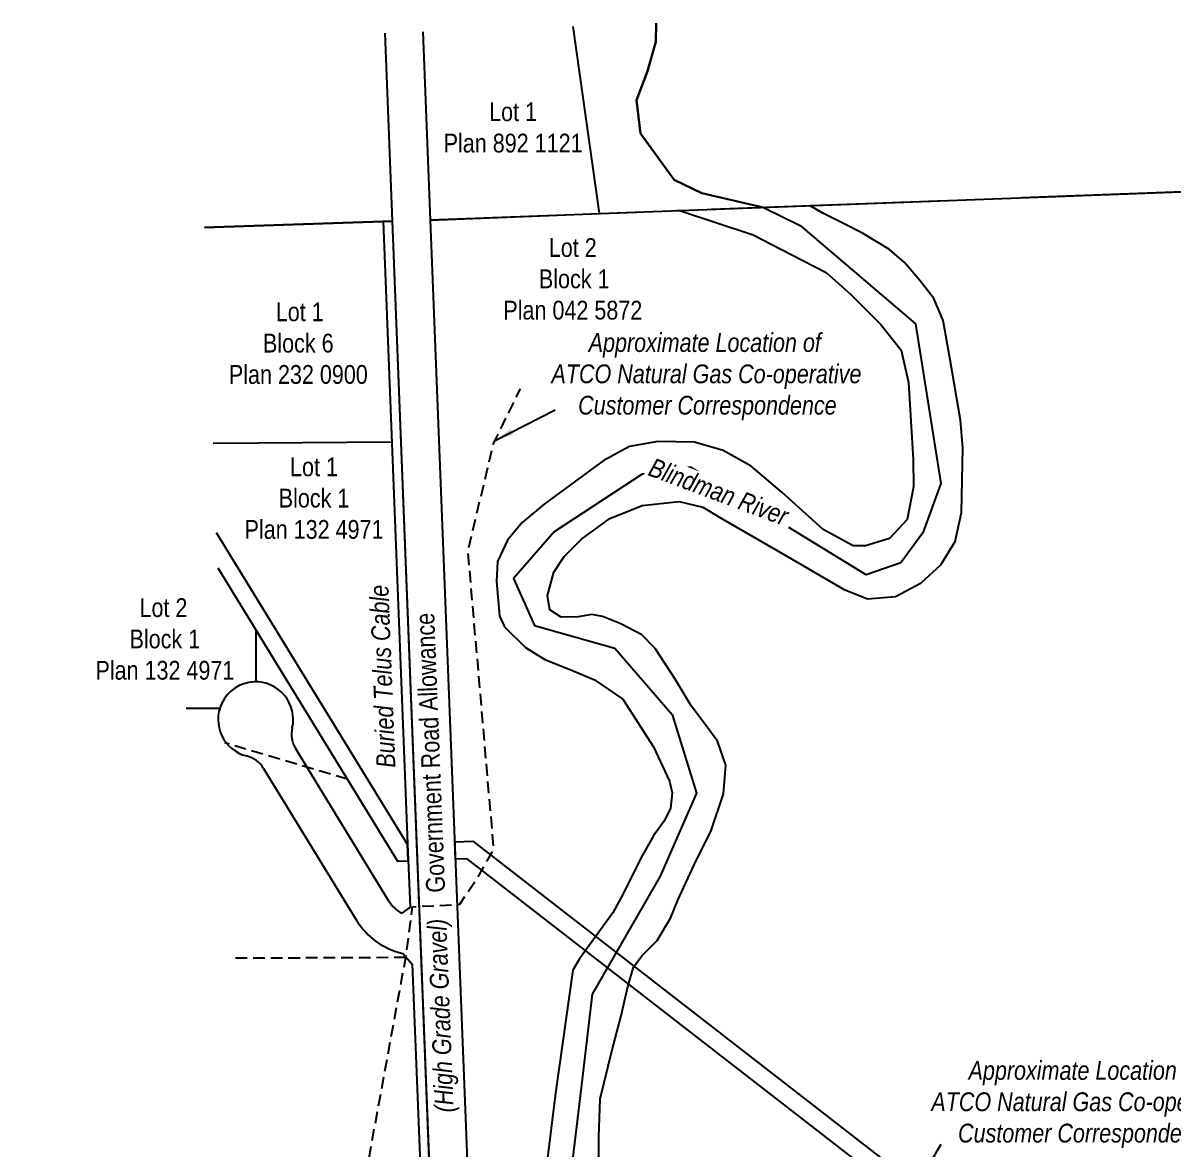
# Model space of a CAD drawing. Extents: x 665644 to 688844, y 5825051 to 5844826.
# Drawn here: x 686023 to 686636, y 5842557 to 5843157 of the extents above; entities that cross this region are included whole.
import ezdxf
from ezdxf.enums import TextEntityAlignment as Align

# ---------------------------------------------------------------- set-up
doc = ezdxf.new("R2010")
doc.units = 0
doc.header["$LTSCALE"] = 5
doc.linetypes.add('foc-QUARTERLINE', pattern=[33, 25, -3, 2, -3])
doc.linetypes.add('UG_PIPE', pattern=[1.875, 1.25, -0.625])
for name, color, linetype in [('AS-PIPE-UG', 44, 'UG_PIPE'), ('AS-PIPE-UG-T', 44, 'Continuous'), ('AS-TELEPHONE', 224, 'foc-TEL'), ('F-RW', 190, 'Continuous'), ('L-ROAD-T', 7, 'Continuous'), ('L-SEC', 7, 'Continuous'), ('L-SECQ', 8, 'foc-QUARTERLINE'), ('L-TITLEDB', 4, 'Continuous'), ('L-TITLEDB-T', 4, 'Continuous'), ('T-WATER', 160, 'Continuous'), ('T-WATER-T', 170, 'Continuous')]:
    doc.layers.add(name, color=color, linetype=linetype)
doc.layers.add('T-TEXT', color=48, linetype='Continuous', lineweight=18)
doc.styles.add('175L', font='ARIALN.TTF', dxfattribs={"height": 20})
doc.styles.add('80CG', font='ARIALN.TTF', dxfattribs={"height": 10})
doc.styles.add('80L', font='ARIALN.TTF', dxfattribs={"height": 10})
doc.styles.add('80LS', font='ARIALNI.TTF', dxfattribs={"height": 10})
doc.styles.add('foc-LtypeFont', font='ARIALN.TTF', dxfattribs={"height": 7.35})
doc.linetypes.add('foc-TEL', pattern='A,2,-1,["T",foc-LtypeFont,S=0.2,R=0,X=-0.425,Y=-0.75],-1.24,8', length=12.24)
doc.linetypes.add('foc-TEL-NOLINE', pattern='A,0,-2,["T",foc-LtypeFont,S=0.2,R=0,X=-0.425,Y=-0.75],-10.24', length=12.24)
doc.linetypes.add('foc-TOPO-flowdirection-NOLINE', pattern='A,0,[">",foc-LtypeFont,S=0.3,R=0,X=0,Y=-0.945],-20,[">",foc-LtypeFont,S=0.3,R=0,X=0,Y=-0.945],0', length=20)
doc.dimstyles.new('Compass 5 000', dxfattribs={"dimscale": 5, "dimtxt": 9, "dimasz": 2, "dimexe": 0.2, "dimexo": 0.0625, "dimgap": 0.5, "dimtad": 0, "dimtih": 1, "dimtoh": 1, "dimzin": 0, "dimdsep": 46, "dimtxsty": '80CG', "dimcen": 0.1, "dimse1": 1, "dimse2": 1, "dimclrd": 256, "dimclrt": 256, "dimaunit": 1, "dimadec": 4, "dimazin": 0, "dimtfac": 0.06, "dimtofl": 0, "dimtmove": 0, "dimatfit": 1, "dimfxl": 0.2, "dimtolj": 1, "dimtzin": 0, "dimlwd": -1, "dimarcsym": 0})

msp = doc.modelspace()

# ---------------------------------------------------------------- linework, layer by layer
at = {"layer": 'AS-PIPE-UG', "flags": 128}
for points in [[(686303.872, 5842129.398), (686305.876, 5842211.993), (686247.634, 5842163.341), (686231.987, 5842142.056), (686218.078, 5842149.007), (686203.735, 5842153.785), (686193.738, 5842168.12), (686192.217, 5842181.586), (686153.085, 5842249.913), (686147.173, 5842288.146), (686171.009, 5842338.939), (686193.623, 5842478.602), (686226.892, 5842659.715), (686230.522, 5842686.703), (686255.616, 5842688.096), (686265.375, 5842702.726), (686273.74, 5842717.356), (686259.99, 5842876.309), (686273.591, 5842933.123), (686287.89, 5842962.401)], [(686195.813, 5842754.64), (686130.598, 5842774.002)], [(686226.892, 5842659.715), (686135.099, 5842659.35)]]:
    msp.add_lwpolyline(points, dxfattribs=at)
at = {"layer": 'AS-TELEPHONE', "flags": 128}
msp.add_lwpolyline([(686023.274, 5842198.425), (686149.87, 5842241.358), (686138.457, 5842296.729), (686209.734, 5842402.11), (686241.669, 5842495.585), (686219.781, 5843051.506), (686215.948, 5843151.655)], dxfattribs=at)
at = {"layer": 'F-RW', "flags": 128}
msp.add_lwpolyline([(686126.943, 5842867.118), (686222.565, 5842710.95), (686228.223, 5842711.173), (686227.862, 5842720.306), (686227.552, 5842720.288), (686126.209, 5842885.812)], dxfattribs=at)
msp.add_lwpolyline([(686804.046, 5842272.01), (686803.353, 5842290.238), (686259.512, 5842712.341), (686253.422, 5842712.1), (686253.065, 5842721.225), (686262.483, 5842721.596), (686812.325, 5842294.85), (686813.177, 5842272.363)], close=True, dxfattribs=at)
at = {"layer": 'L-SEC', "flags": 128}
for points in [[(686219.781, 5843051.506), (686215.948, 5843151.655)], [(686236.043, 5843152.403), (686239.882, 5843052.137)], [(686244.717, 5842416.321), (686219.781, 5843051.506)], [(686239.882, 5843052.137), (686263.425, 5842452.362)]]:
    msp.add_lwpolyline(points, dxfattribs=at)
at = {"layer": 'L-SECQ', "flags": 128}
for points in [[(687009.117, 5843080.943), (686239.882, 5843052.137)], [(686119.834, 5843048.202), (686219.781, 5843051.506)], [(686219.781, 5843051.506), (686119.834, 5843048.202)]]:
    msp.add_lwpolyline(points, dxfattribs=at)
at = {"layer": 'L-TITLEDB'}
for p, q in [((686147.205, 5842834.027), (686147.205, 5842806.434)), ((686127.958, 5842792.347), (686110.114, 5842792.347))]:
    msp.add_line(p, q, dxfattribs=at)
at = {"layer": 'L-TITLEDB', "flags": 128}
for points in [[(686239.882, 5843052.137), (686330, 5843055.666), (686315.897, 5843155.231)], [(686330, 5843055.666), (687043.921, 5843082.238)], [(686329.795, 5842540.687), (686329.569, 5842564.08), (686330.358, 5842584.527), (686336.646, 5842610.685), (686341.444, 5842628.783), (686345.068, 5842644.284), (686347.95, 5842654.7), (686352.524, 5842660.595), (686360.616, 5842668.835), (686367.633, 5842680.667), (686371.608, 5842690.292), (686381.405, 5842711.297), (686389.09, 5842726.838), (686395.929, 5842746.789), (686397.106, 5842762.065), (686392.722, 5842774.945), (686385.796, 5842784.209), (686378.734, 5842793.669), (686370.158, 5842807.798), (686359.492, 5842824.226), (686352.508, 5842831.43), (686341.26, 5842837.314), (686331.463, 5842841.293), (686325.83, 5842842.243), (686318.52, 5842841.042), (686309.631, 5842840.802), (686303.475, 5842844.7), (686302.284, 5842852.361), (686305.579, 5842864.813), (686311.195, 5842873.146), (686320.32, 5842882.355), (686335.49, 5842893.277), (686352.577, 5842900.369), (686372.252, 5842902.353), (686384.862, 5842899.456), (686394.384, 5842893.72), (686432.155, 5842871.912), (686459.819, 5842855.848), (686472.478, 5842850.533), (686487.342, 5842851.858), (686501.126, 5842859.217), (686511.55, 5842868.634), (686519.194, 5842881.144), (686522.447, 5842896.55), (686523.155, 5842930.902), (686522.058, 5842945.71), (686516.512, 5842977.743), (686512.767, 5842998.801), (686507.788, 5843010.412), (686500.43, 5843019.939), (686491.944, 5843029.797), (686484.183, 5843036.446), (686469.876, 5843045.166), (686458.757, 5843050.81), (686448.683, 5843055.802), (686442.102, 5843059.724)], [(686372.424, 5843057.233), (686411.664, 5843044.225), (686426.454, 5843036.7), (686450.516, 5843024.187), (686463.634, 5843012.563), (686479.608, 5842996.559), (686490.376, 5842982.913), (686494.409, 5842965.696), (686496.866, 5842924.693), (686496.999, 5842910.177), (686493.673, 5842892.776), (686484.232, 5842882.65), (686471.51, 5842878.854), (686464.94, 5842878.854), (686448.855, 5842887.441), (686426.935, 5842907.3), (686410.638, 5842921.244), (686395.671, 5842929.491), (686380.43, 5842933.946), (686360.919, 5842934.363), (686345.991, 5842931.613), (686331.984, 5842924.117), (686300.517, 5842900.927), (686288.81, 5842891.311), (686281.068, 5842881.747), (686275.652, 5842870.502), (686275.1, 5842859.775), (686276.666, 5842841.508), (686279.353, 5842835.761), (686290.622, 5842824.65), (686300.793, 5842818.325), (686314.702, 5842812.847), (686327.257, 5842807.558), (686342.276, 5842797.182), (686358.673, 5842771.794), (686367.108, 5842753.513), (686368.666, 5842747.413), (686367.706, 5842739.119), (686364.107, 5842732.084), (686358.737, 5842724.581), (686352.192, 5842712.89), (686342.766, 5842694.068), (686337.057, 5842683.531), (686319.323, 5842659.129), (686315.728, 5842653.027), (686306.498, 5842587.619), (686301.746, 5842548.922)], [(686214.785, 5843051.343), (686227.862, 5842720.306), (686229.189, 5842686.495), (686224.727, 5842683.303)], [(686219.422, 5842933.967), (686124.346, 5842933.259)], [(686217.913, 5842689.811), (686168.344, 5842770.793)], [(686151.292, 5842760.356), (686200.901, 5842679.335)], [(686225.241, 5842661.949), (686230.377, 5842656.196), (686236.094, 5842510.182)]]:
    msp.add_lwpolyline(points, dxfattribs=at)
at = {"layer": 'L-TITLEDB'}
for centre, radius, start, end in [((686147.064, 5842786.436), 20, 92.373303, 155.190279), ((686147.019, 5842786.434), 20, 347.079093, 92.240906), ((686147.066, 5842786.436), 20.001, 155.190279, 255.994594), ((686181.136, 5842778.625), 15, 167.146603, 211.477211), ((686138.516, 5842752.495), 15, 31.606122, 75.684253), ((686233.672, 5842699.489), 18.494, 211.555376, 241.072139), ((686233.689, 5842699.506), 38.496, 211.599697, 257.322464)]:
    msp.add_arc(centre, radius, start, end, dxfattribs=at)
at = {"layer": 'T-WATER-T', "flags": 128}
msp.add_lwpolyline([(686417.212, 5843058.881), (686384.468, 5843066.478), (686369.589, 5843073.489), (686351.797, 5843098.238), (686349.601, 5843115.92), (686355.518, 5843131.438), (686359.902, 5843147.049), (686360.156, 5843157.026)], dxfattribs=at)
at = {"layer": 'T-WATER-T', "linetype": 'foc-TOPO-flowdirection-NOLINE', "flags": 128}
for points in [[(686360.156, 5843157.026), (686359.902, 5843147.049), (686355.518, 5843131.438), (686349.601, 5843115.92), (686351.797, 5843098.238), (686369.589, 5843073.489), (686384.468, 5843066.478), (686417.212, 5843058.881)], [(686417.212, 5843058.881), (686436.648, 5843049.293), (686498.031, 5842996.997), (686511.616, 5842912.015), (686501.924, 5842885.725), (686490.287, 5842869.695), (686471.732, 5842863.408), (686378.324, 5842920.615), (686352.568, 5842916.876), (686305.912, 5842886.326), (686284.193, 5842861.403), (686295.454, 5842836.481), (686338.089, 5842824.421), (686368.657, 5842789.048), (686381.527, 5842747.242), (686362.221, 5842703.025), (686326.022, 5842640.316), (686320.391, 5842592.079), (686311.543, 5842518.116), (686280.465, 5842455.869)]]:
    msp.add_lwpolyline(points, dxfattribs=at)

# ---------------------------------------------------------------- texts
at = {"layer": 'AS-PIPE-UG-T', "char_height": 10, "attachment_point": 1, "style": '175L'}
for insert in [(686304.348, 5842992.004), (686506.44, 5842604.665)]:
    msp.add_mtext_dynamic_manual_height_columns('\\pi19.835;{\\fArial Narrow|b0|i1|c0|p34;Approximate Location of\\P\\pi0.05;ATCO Natural Gas Co-operative \\P\\pi14.252;Customer Correspondence}', width=164.71119, gutter_width=100, heights=[0], dxfattribs=dict(at, insert=insert))
at = {"layer": 'AS-TELEPHONE', "linetype": 'foc-TEL-NOLINE', "insert": (686211.411, 5842760.188), "char_height": 10, "attachment_point": 1, "rotation": 92.224227, "style": '175L'}
msp.add_mtext_dynamic_manual_height_columns('\\pi0.29898;{\\fArial Narrow|b0|i1|c0|p34;Buried Telus Cable}', width=97.23506, gutter_width=100, heights=[0], dxfattribs=at)
at = {"layer": 'L-ROAD-T', "style": '80L'}
msp.add_text('Government Road Allowance', height=10, rotation=92.2482, dxfattribs=at).set_placement((686239.917, 5842768.695), align=Align.MIDDLE_CENTER)
at = {"layer": 'L-TITLEDB-T', "char_height": 10, "attachment_point": 1, "style": '175L'}
for s, insert in [('\\pi27.062;Lot 1\\P\\pi2.8877;Plan 892 1121', (686244.169, 5843114.797)), ('\\pi26.305;Lot 2\\P\\pi21.032;Block 1\\P\\pi2.1305;Plan 042 5872', (686276.685, 5843042.564)), ('\\pi27.062;Lot 1\\P\\pi20.244;Block 6\\P\\pi2.11;Plan 232 0900', (686130.687, 5843008.356)), ('\\pi27.062;Lot 1\\P\\pi21.032;Block 1\\P\\pi2.8877;Plan 132 4971', (686138.269, 5842925.884)), ('\\pi26.305;Lot 2\\P\\pi21.032;Block 1\\P\\pi2.8877;Plan 132 4971', (686058.93, 5842850.955))]:
    msp.add_mtext_dynamic_manual_height_columns(s, width=76.66889, gutter_width=100, heights=[0], dxfattribs=dict(at, insert=insert))
at = {"layer": 'T-TEXT', "style": '80LS'}
msp.add_text('(High Grade Gravel)', height=10, rotation=92.2482, dxfattribs=at).set_placement((686245.409, 5842628.803), align=Align.MIDDLE_CENTER)

# ---------------------------------------------------------------- leaders
at = {"layer": 'AS-PIPE-UG-T'}
msp.add_leader([(686274.476, 5842934.934), (686306.311, 5842951.275)], dimstyle='Compass 5 000', dxfattribs=at)
at = {"layer": 'AS-PIPE-UG-T', "path_type": 1}
msp.add_leader([(686499.456, 5842495.45), (686503.615, 5842545.576), (686511.629, 5842560.503)], dimstyle='Compass 5 000', override={"dimgap": 0.5, "dimtad": 0}, dxfattribs=at)

# ---------------------------------------------------------------- next in the draw order: texts
at = {"layer": 'T-WATER', "insert": (686358.709, 5842925.9), "char_height": 10, "attachment_point": 1, "rotation": 339.508894, "style": '175L', "bg_fill": 3, "box_fill_scale": 1.15, "bg_fill_color": 256, "bg_fill_true_color": 256, "bg_fill_transparency": 0}
msp.add_mtext_dynamic_manual_height_columns('{\\fArial Narrow|b0|i1|c0|p34;Blindman River}', width=78.76303, gutter_width=100, heights=[0], dxfattribs=at)

doc.saveas('drawing.dxf')
